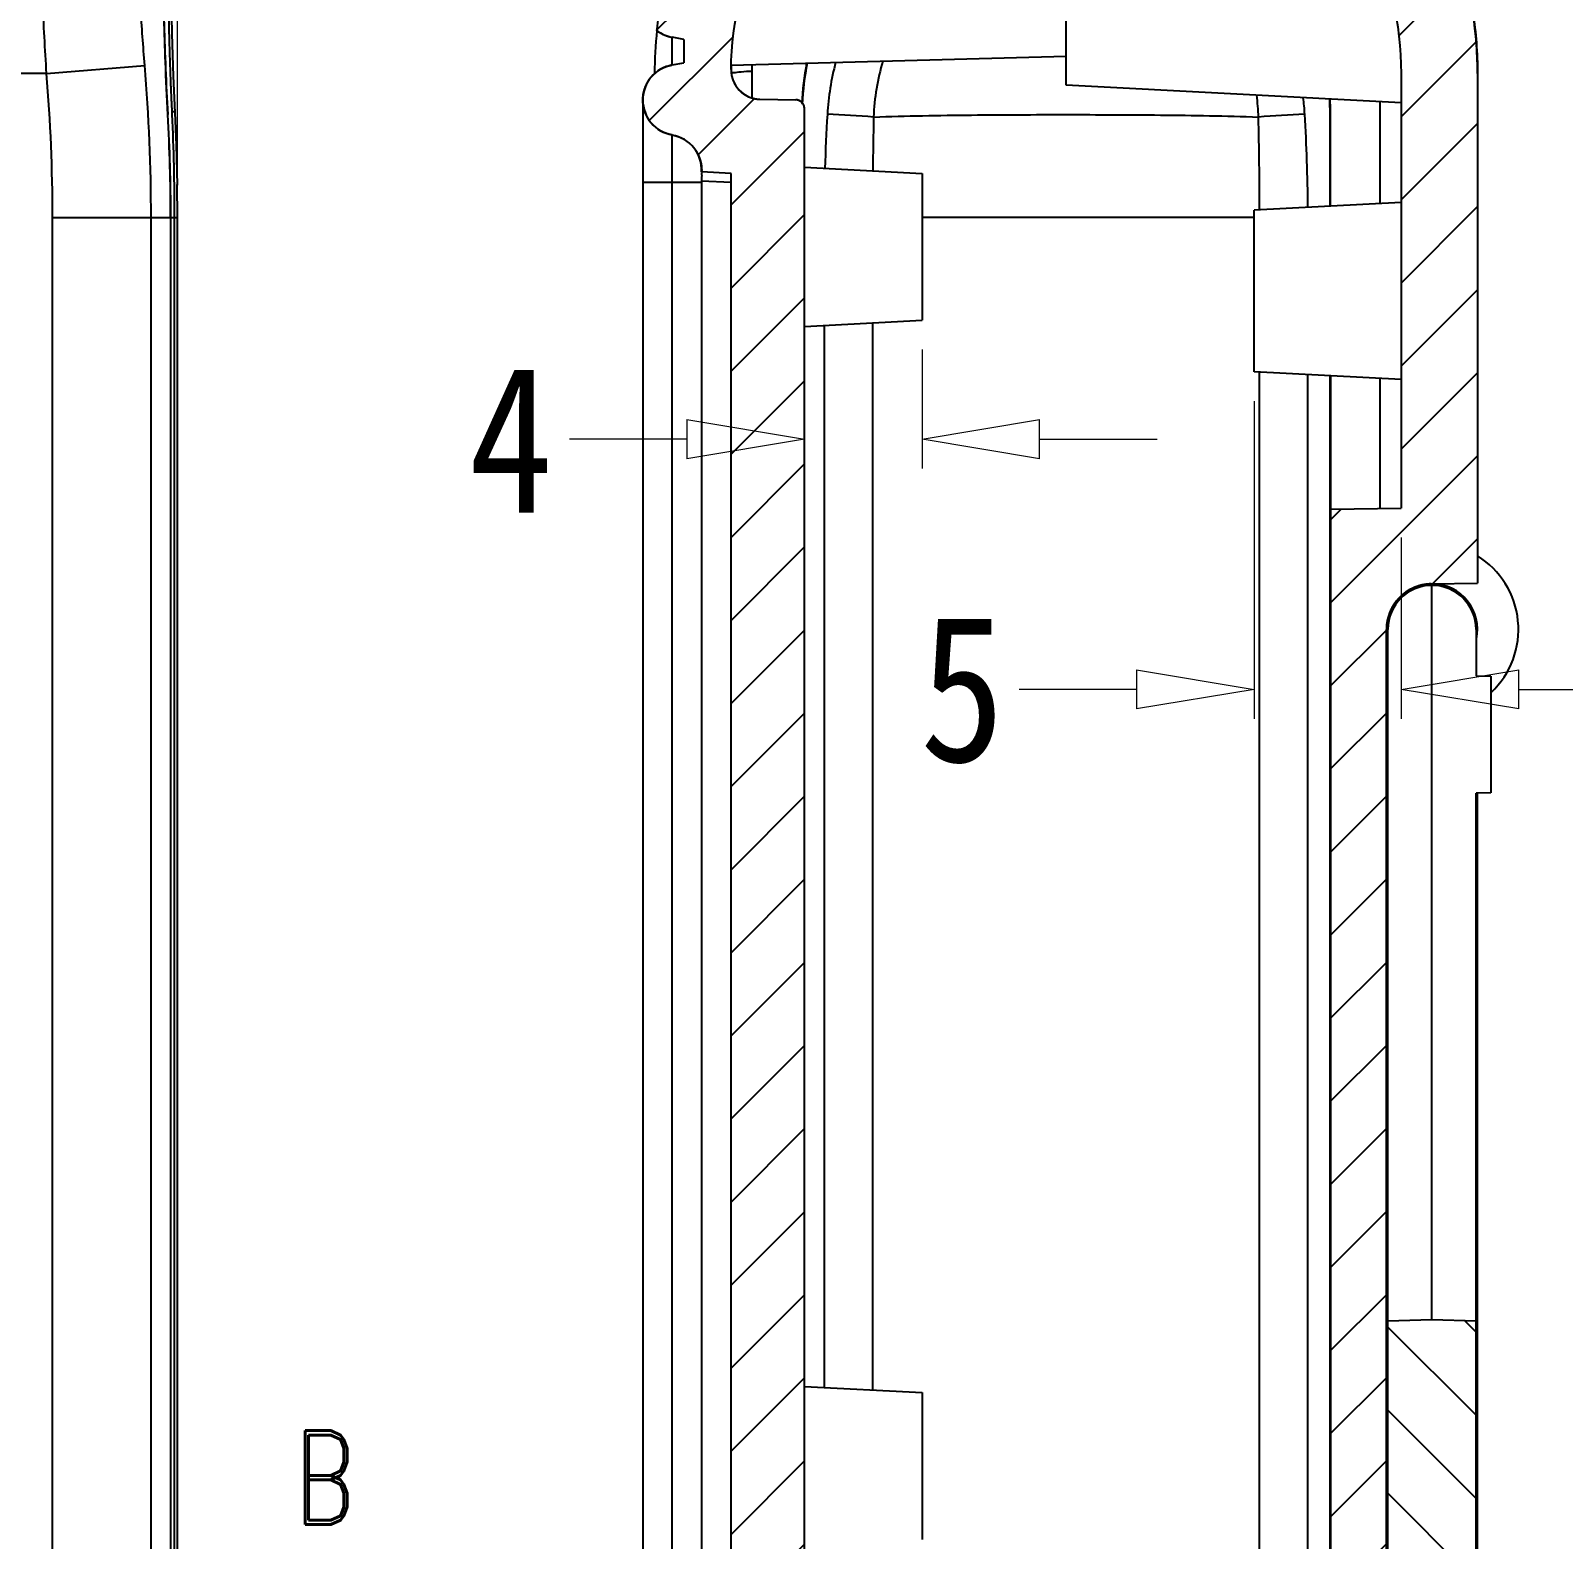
# Model space of a CAD drawing. Header units: millimetres. Extents: x 1786 to 4177, y -2705 to -1639.
# Drawn here: x 3904.8 to 3957, y -1785.8 to -1734.4 of the extents above; entities that cross this region are included whole.
import ezdxf
from ezdxf.enums import TextEntityAlignment as Align

# ---------------------------------------------------------------- set-up
doc = ezdxf.new("R2010")
doc.units = ezdxf.units.MM
doc.layers.add('dim', color=3, linetype='Continuous', lineweight=9)
doc.layers.add('hatch', color=56, linetype='Continuous', lineweight=9)
doc.styles.add('FFS', font='', dxfattribs={"width": 0.85})
doc.styles.add('LongTou', font='romand.shx', dxfattribs={"width": 0.8, "bigfont": 'whgdtxt.shx'})
doc.styles.get('FFS').set_extended_font_data('FangSong_GB2312')
doc.dimstyles.new('YanXiu', dxfattribs={"dimtxt": 2.5, "dimasz": 2.2, "dimexe": 1, "dimexo": 0.6, "dimgap": 0.66, "dimtad": 0, "dimzin": 9, "dimdsep": 46, "dimtxsty": 'FFS', "dimblk": 'CLOSEDBLANK', "dimcen": 0, "dimclrd": 256, "dimclre": 131, "dimclrt": 42, "dimazin": 2, "dimtfac": 1, "dimtofl": 0, "dimtmove": 0, "dimatfit": 3, "dimldrblk": 'CLOSEDBLANK', "dimfxl": 1, "dimlwd": 5, "dimlwe": 5, "dimarcsym": 0})
pattern_1 = [(45, (-313.4156, -141.763), (-1.414214, 1.414214), [])]

# ---------------------------------------------------------------- blocks, each defined once
blk = doc.blocks.new('_ClosedBlank')
at = {"color": 0, "linetype": 'ByBlock', "lineweight": -2}
for p, q in [((-1, 0.167), (0, 0)), ((-1, 0.167), (-1, -0.167)), ((0, 0), (-1, -0.167))]:
    blk.add_line(p, q, dxfattribs=at)
blk = doc.blocks.new('*D152')
at = {"layer": 'Defpoints', "color": 0, "transparency": 16777216}
for p in [(4837.274, -1497.324), (4760.855, -1529.893), (4837.274, -1529.892)]:
    blk.add_point(p, dxfattribs=at)
at = {"layer": 'dim', "color": 131, "lineweight": 5, "transparency": 16777216}
for p, q in [((4760.855, -1528.893), (4760.855, -1496.324)), ((4837.274, -1528.893), (4837.274, -1496.324))]:
    blk.add_line(p, q, dxfattribs=at)
at = {"layer": 'dim', "lineweight": 5, "transparency": 16777216}
for p, q in [((4764.855, -1497.324), (4791.231, -1497.324)), ((4833.274, -1497.324), (4806.899, -1497.324))]:
    blk.add_line(p, q, dxfattribs=at)
at = {"layer": 'dim', "lineweight": 5, "transparency": 16777216, "xscale": 4, "yscale": 4, "zscale": 4, "rotation": 180}
blk.add_blockref('_ClosedBlank', (4760.855, -1497.324), dxfattribs=at)
at = {"layer": 'dim', "lineweight": 5, "transparency": 16777216, "xscale": 4, "yscale": 4, "zscale": 4}
blk.add_blockref('_ClosedBlank', (4837.274, -1497.324), dxfattribs=at)
at = {"layer": 'dim', "color": 42, "transparency": 16777216, "insert": (4799.065, -1497.324), "char_height": 5, "attachment_point": 5, "style": 'FFS'}
blk.add_mtext('76.42', dxfattribs=at)
blk = doc.blocks.new('*D148')
at = {"layer": 'Defpoints', "color": 0, "transparency": 16777216}
for p in [(4858.605, -1533.602), (4862.605, -1533.393), (4858.605, -1537.439)]:
    blk.add_point(p, dxfattribs=at)
at = {"layer": 'dim', "color": 131, "lineweight": 5, "transparency": 16777216}
for p, q in [((4858.605, -1534.602), (4858.605, -1538.438)), ((4862.605, -1534.392), (4862.605, -1538.438))]:
    blk.add_line(p, q, dxfattribs=at)
at = {"layer": 'dim', "lineweight": 5, "transparency": 16777216}
for p, q in [((4854.605, -1537.439), (4850.605, -1537.439)), ((4866.605, -1537.439), (4870.605, -1537.439))]:
    blk.add_line(p, q, dxfattribs=at)
at = {"layer": 'dim', "lineweight": 5, "transparency": 16777216, "xscale": 4, "yscale": 4, "zscale": 4}
blk.add_blockref('_ClosedBlank', (4858.605, -1537.439), dxfattribs=at)
at = {"layer": 'dim', "lineweight": 5, "transparency": 16777216, "xscale": 4, "yscale": 4, "zscale": 4, "rotation": 180}
blk.add_blockref('_ClosedBlank', (4862.605, -1537.439), dxfattribs=at)
at = {"layer": 'dim', "color": 42, "transparency": 16777216, "insert": (4848.617, -1537.439), "char_height": 5, "attachment_point": 5, "style": 'FFS'}
blk.add_mtext('4', dxfattribs=at)
blk = doc.blocks.new('*D147')
at = {"layer": 'Defpoints', "color": 0, "transparency": 16777216}
for p in [(4873.905, -1535.143), (4878.905, -1539.783), (4873.905, -1545.956)]:
    blk.add_point(p, dxfattribs=at)
at = {"layer": 'dim', "color": 131, "lineweight": 5, "transparency": 16777216}
for p, q in [((4873.905, -1536.142), (4873.905, -1546.955)), ((4878.905, -1540.783), (4878.905, -1546.955))]:
    blk.add_line(p, q, dxfattribs=at)
at = {"layer": 'dim', "lineweight": 5, "transparency": 16777216}
for p, q in [((4869.905, -1545.956), (4865.905, -1545.956)), ((4882.905, -1545.956), (4886.905, -1545.956))]:
    blk.add_line(p, q, dxfattribs=at)
at = {"layer": 'dim', "lineweight": 5, "transparency": 16777216, "xscale": 4, "yscale": 4, "zscale": 4}
blk.add_blockref('_ClosedBlank', (4873.905, -1545.956), dxfattribs=at)
at = {"layer": 'dim', "lineweight": 5, "transparency": 16777216, "xscale": 4, "yscale": 4, "zscale": 4, "rotation": 180}
blk.add_blockref('_ClosedBlank', (4878.905, -1545.956), dxfattribs=at)
at = {"layer": 'dim', "color": 42, "transparency": 16777216, "insert": (4863.975, -1545.956), "char_height": 5, "attachment_point": 5, "style": 'FFS'}
blk.add_mtext('5', dxfattribs=at)
blk = doc.blocks.new('*u201')
at = {"linetype": 'Continuous'}
h = blk.add_hatch(dxfattribs=at)
h.set_pattern_fill('DEFAULT__5', color=2, scale=2, angle=45, style=0, pattern_type=0)
h.set_pattern_definition(pattern_1)
edge = h.paths.add_edge_path()
edge.add_line((-65.036, 47.9), (-65.036, 49.73))
edge.add_line((-62.436, 49.73), (-65.036, 49.73))
edge.add_line((-62.436, 47.9), (-62.436, 49.73))
edge.add_arc((-51.681, 47.9), 10.755, 180.0013, 181.5383)
edge.add_line((-62.432, 47.611), (-50.536, 47.3))
edge.add_line((-50.536, 45.55), (-50.536, 47.3))
edge.add_line((-62.157, 45.448), (-50.536, 45.55))
edge.add_spline(control_points=[(-62.157, 45.448), (-61.972, 44.642), (-61.699, 43.864), (-61.345, 43.144)], knot_values=[0, 0, 0, 0, 1, 1, 1, 1], degree=3, periodic=0)
edge.add_line((-61.345, 43.144), (-50.536, 43.05))
edge.add_line((-50.536, 41.3), (-50.536, 43.05))
edge.add_line((-53.636, 41.218), (-50.536, 41.3))
edge.add_line((-53.636, 38.062), (-53.636, 41.218))
edge.add_spline(control_points=[(-53.636, 38.062), (-53.303, 38.02), (-52.97, 37.987), (-52.636, 37.961)], knot_values=[0, 0, 0, 0, 1, 1, 1, 1], weights=[1, 0.999807, 0.999807, 1], degree=3, periodic=0)
edge.add_line((-52.636, 36.728), (-52.636, 37.961))
edge.add_line((-52.636, 36.728), (-51.036, 36.7))
edge.add_line((-51.036, 35.3), (-51.036, 36.7))
edge.add_spline(control_points=[(-56.225, 35.88), (-54.52, 35.494), (-52.783, 35.3), (-51.036, 35.3)], knot_values=[0, 0, 0, 0, 1, 1, 1, 1], weights=[1, 0.995874, 0.995874, 1], degree=3, periodic=0)
edge.add_spline(control_points=[(-65.036, 47.9), (-65.036, 47.097), (-64.894, 45.491), (-64.264, 43.176), (-63.241, 41.041), (-61.864, 39.171), (-60.187, 37.636), (-58.285, 36.503), (-56.916, 36.036), (-56.225, 35.88)], knot_values=[0, 0, 0, 0, 0.143269, 0.286539, 0.429808, 0.573078, 0.716347, 0.859617, 1, 1, 1, 1], degree=3, periodic=0)
edge = h.paths.add_edge_path()
edge.add_line((-62.436, 49.73), (-65.036, 49.73))
edge.add_line((-62.436, 49.73), (-65.036, 49.73))
edge = h.paths.add_edge_path()
edge.add_line((-65.036, 49.73), (-65.036, 54.94))
edge.add_line((-62.436, 54.94), (-65.036, 54.94))
edge.add_line((-62.436, 49.73), (-62.436, 54.94))
edge.add_line((-62.436, 49.73), (-65.036, 49.73))
edge = h.paths.add_edge_path()
edge.add_line((-62.436, 54.94), (-65.036, 54.94))
edge.add_line((-62.436, 54.94), (-65.036, 54.94))
edge = h.paths.add_edge_path()
edge.add_line((-65.036, 66.374), (-65.036, 54.94))
edge.add_spline(control_points=[(-65.036, 66.374), (-64.866, 66.527), (-64.661, 66.627), (-64.436, 66.667)], knot_values=[0, 0, 0, 0, 1, 1, 1, 1], weights=[1, 0.974125, 0.974125, 1], degree=3, periodic=0)
edge.add_line((-64.036, 66.737), (-64.436, 66.667))
edge.add_line((-64.036, 67.537), (-64.036, 66.737))
edge.add_line((-64.436, 67.608), (-64.036, 67.537))
edge.add_spline(control_points=[(-64.435, 69.992), (-66.179, 69.685), (-66.179, 67.915), (-64.436, 67.608)], knot_values=[0, 0, 0, 0, 1, 1, 1, 1], weights=[1, 0.448931, 0.448931, 1], degree=3, periodic=0)
edge.add_spline(control_points=[(-64.435, 69.992), (-63.802, 70.103), (-63.402, 70.606), (-63.436, 71.247)], knot_values=[0, 0, 0, 0, 1, 1, 1, 1], weights=[1, 0.832524, 0.832524, 1], degree=3, periodic=0)
edge.add_line((-62.436, 71.3), (-63.436, 71.247))
edge.add_line((-62.436, 71.3), (-62.436, 159.3))
edge.add_line((-62.436, 159.3), (-63.436, 159.352))
edge.add_spline(control_points=[(-64.435, 160.607), (-63.802, 160.496), (-63.402, 159.994), (-63.436, 159.352)], knot_values=[0, 0, 0, 0, 1, 1, 1, 1], weights=[1, 0.832524, 0.832524, 1], degree=3, periodic=0)
edge.add_spline(control_points=[(-64.435, 160.607), (-66.179, 160.914), (-66.179, 162.684), (-64.436, 162.992)], knot_values=[0, 0, 0, 0, 1, 1, 1, 1], weights=[1, 0.448931, 0.448931, 1], degree=3, periodic=0)
edge.add_line((-64.436, 162.992), (-64.036, 163.062))
edge.add_line((-64.036, 163.862), (-64.036, 163.062))
edge.add_line((-64.036, 163.862), (-64.436, 163.933))
edge.add_spline(control_points=[(-64.958, 164.161), (-64.804, 164.044), (-64.626, 163.966), (-64.436, 163.933)], knot_values=[0, 0, 0, 0, 1, 1, 1, 1], weights=[1, 0.981286, 0.981286, 1], degree=3, periodic=0)
edge.add_spline(control_points=[(-64.958, 164.161), (-64.876, 164.915), (-64.596, 166.372), (-63.815, 168.461), (-63.103, 169.683), (-62.696, 170.262)], knot_values=[0, 0, 0, 0, 0.333333, 0.666667, 1, 1, 1, 1], degree=3, periodic=0)
edge.add_spline(control_points=[(-61.807, 172.7), (-61.884, 171.818), (-62.188, 170.986), (-62.696, 170.262)], knot_values=[0, 0, 0, 0, 1, 1, 1, 1], weights=[1, 0.977162, 0.977162, 1], degree=3, periodic=0)
edge.add_line((-61.807, 172.7), (-61.619, 174.85))
edge.add_spline(control_points=[(-61.619, 174.85), (-61.572, 175.386), (-61.178, 175.753), (-60.64, 175.763)], knot_values=[0, 0, 0, 0, 1, 1, 1, 1], weights=[1, 0.828763, 0.828763, 1], degree=3, periodic=0)
edge.add_line((-60.64, 175.763), (-58.536, 175.8))
edge.add_line((-58.536, 174.9), (-58.536, 175.8))
edge.add_line((-58.536, 174.9), (-59.636, 174.9))
edge.add_line((-59.636, 173.5), (-59.636, 174.9))
edge.add_line((-58.536, 173.5), (-59.636, 173.5))
edge.add_line((-58.536, 172.638), (-58.536, 173.5))
edge.add_spline(control_points=[(-59.266, 171.911), (-59.231, 172.317), (-58.942, 172.604), (-58.536, 172.638)], knot_values=[0, 0, 0, 0, 1, 1, 1, 1], weights=[1, 0.843205, 0.843205, 1], degree=3, periodic=0)
edge.add_line((-59.281, 171.742), (-59.266, 171.911))
edge.add_spline(control_points=[(-59.281, 171.742), (-59.365, 170.779), (-59.718, 169.879), (-60.31, 169.114)], knot_values=[0, 0, 0, 0, 1, 1, 1, 1], weights=[1, 0.972906, 0.972906, 1], degree=3, periodic=0)
edge.add_spline(control_points=[(-62.435, 162.839), (-62.413, 164.525), (-61.841, 166.823), (-60.663, 168.66), (-60.31, 169.114)], knot_values=[0, 0, 0, 0, 0.730672, 1, 1, 1, 1], degree=3, periodic=0)
edge.add_spline(control_points=[(-62.435, 162.839), (-62.443, 162.255), (-62.036, 161.836), (-61.453, 161.826)], knot_values=[0, 0, 0, 0, 1, 1, 1, 1], weights=[1, 0.80579, 0.80579, 1], degree=3, periodic=0)
edge.add_line((-61.453, 161.826), (-60.231, 161.805))
edge.add_spline(control_points=[(-59.936, 161.505), (-59.936, 161.678), (-60.057, 161.802), (-60.231, 161.805)], knot_values=[0, 0, 0, 0, 1, 1, 1, 1], weights=[1, 0.808834, 0.808834, 1], degree=3, periodic=0)
edge.add_line((-59.936, 69.094), (-59.936, 161.505))
edge.add_spline(control_points=[(-59.936, 69.094), (-59.936, 68.921), (-60.057, 68.797), (-60.231, 68.794)], knot_values=[0, 0, 0, 0, 1, 1, 1, 1], weights=[1, 0.808834, 0.808834, 1], degree=3, periodic=0)
edge.add_line((-61.453, 68.773), (-60.231, 68.794))
edge.add_spline(control_points=[(-62.436, 67.773), (-62.436, 68.351), (-62.031, 68.763), (-61.453, 68.773)], knot_values=[0, 0, 0, 0, 1, 1, 1, 1], weights=[1, 0.808834, 0.808834, 1], degree=3, periodic=0)
edge.add_line((-62.436, 67.773), (-62.436, 54.94))
edge.add_line((-62.436, 54.94), (-65.036, 54.94))
h = blk.add_hatch(dxfattribs=at)
h.set_pattern_fill('DEFAULT__4', color=2, scale=2, angle=45, style=0, pattern_type=0)
h.set_pattern_definition(pattern_1)
edge = h.paths.add_edge_path()
edge.add_line((-37.036, 47.9), (-37.036, 49.73))
edge.add_arc((-50.698, 47.9), 13.662, 356.761, 359.999)
edge.add_line((-37.058, 47.128), (-46.036, 47.05))
edge.add_line((-46.036, 45.939), (-46.036, 47.05))
edge.add_line((-46.036, 45.939), (-50.536, 45.9))
edge.add_line((-50.536, 45.9), (-50.536, 47.4))
edge.add_line((-50.536, 47.4), (-51.036, 47.688))
edge.add_line((-51.036, 47.688), (-51.036, 48.3))
edge.add_line((-39.636, 48.897), (-51.036, 48.3))
edge.add_line((-39.636, 48.897), (-39.636, 49.73))
edge.add_line((-37.036, 49.73), (-39.636, 49.73))
edge = h.paths.add_edge_path()
edge.add_line((-51.036, 35.8), (-51.036, 36.7))
edge.add_line((-51.036, 36.7), (-52.336, 36.722))
edge.add_line((-52.536, 36.926), (-52.336, 36.722))
edge.add_line((-52.536, 36.926), (-52.536, 37.873))
edge.add_line((-51.036, 37.9), (-52.536, 37.873))
edge.add_spline(control_points=[(-51.036, 37.9), (-50.166, 37.9), (-49.299, 37.954), (-48.436, 38.062)], knot_values=[0, 0, 0, 0, 1, 1, 1, 1], weights=[1, 0.998704, 0.998704, 1], degree=3, periodic=0)
edge.add_line((-48.436, 38.062), (-48.436, 40.163))
edge.add_line((-48.436, 40.163), (-51.036, 40.3))
edge.add_line((-51.036, 40.3), (-51.036, 40.911))
edge.add_line((-50.536, 41.2), (-51.036, 40.911))
edge.add_line((-50.536, 41.2), (-50.536, 42.7))
edge.add_line((-46.036, 42.66), (-50.536, 42.7))
edge.add_line((-46.036, 41.55), (-46.036, 42.66))
edge.add_line((-38.66, 41.485), (-46.036, 41.55))
edge.add_spline(control_points=[(-45.847, 35.88), (-45.156, 36.036), (-43.786, 36.503), (-41.885, 37.636), (-40.208, 39.171), (-39.199, 40.541), (-38.734, 41.35), (-38.66, 41.485)], knot_values=[0, 0, 0, 0, 0.234581, 0.473986, 0.71339, 0.952794, 1, 1, 1, 1], degree=3, periodic=0)
edge.add_spline(control_points=[(-50.536, 35.305), (-48.956, 35.339), (-47.388, 35.531), (-45.847, 35.88)], knot_values=[0, 0, 0, 0, 1, 1, 1, 1], weights=[1, 0.996624, 0.996624, 1], degree=3, periodic=0)
edge.add_line((-50.536, 35.305), (-50.536, 35.773))
edge.add_line((-50.536, 35.773), (-51.036, 35.8))
edge = h.paths.add_edge_path()
edge.add_line((-37.036, 49.73), (-39.636, 49.73))
edge.add_line((-37.036, 49.73), (-39.636, 49.73))
edge = h.paths.add_edge_path()
edge.add_line((-37.036, 49.73), (-37.036, 54.94))
edge.add_line((-37.036, 49.73), (-39.636, 49.73))
edge.add_line((-39.636, 49.73), (-39.636, 52.288))
edge.add_line((-39.636, 52.288), (-44.636, 52.55))
edge.add_line((-44.636, 52.55), (-44.636, 54.05))
edge.add_line((-39.636, 54.093), (-44.636, 54.05))
edge.add_line((-39.636, 54.093), (-39.636, 54.94))
edge.add_line((-37.036, 54.94), (-39.636, 54.94))
edge = h.paths.add_edge_path()
edge.add_line((-37.036, 54.94), (-39.636, 54.94))
edge.add_line((-39.636, 54.94), (-44.636, 54.94))
edge.add_line((-44.636, 54.94), (-39.636, 54.94))
edge.add_line((-37.036, 54.94), (-39.636, 54.94))
edge = h.paths.add_edge_path()
edge.add_line((-37.036, 162.7), (-37.036, 145.354))
edge.add_line((-38.613, 145.326), (-37.036, 145.354))
edge.add_spline(control_points=[(-38.613, 145.326), (-39.508, 145.311), (-40.136, 144.672), (-40.136, 143.776)], knot_values=[0, 0, 0, 0, 1, 1, 1, 1], weights=[1, 0.808834, 0.808834, 1], degree=3, periodic=0)
edge.add_line((-40.136, 86.364), (-40.136, 143.776))
edge.add_line((-40.136, 86.364), (-38.136, 84.364))
edge.add_line((-38.136, 84.364), (-38.136, 82.364))
edge.add_line((-40.136, 82.294), (-38.136, 82.364))
edge.add_line((-40.136, 61.9), (-40.136, 82.294))
edge.add_line((-40.136, 61.9), (-37.036, 61.845))
edge.add_line((-37.036, 61.845), (-37.036, 54.94))
edge.add_line((-37.036, 54.94), (-39.636, 54.94))
edge.add_line((-39.636, 59.29), (-39.636, 54.94))
edge.add_line((-42.036, 59.332), (-39.636, 59.29))
edge.add_line((-42.036, 147.867), (-42.036, 59.332))
edge.add_line((-42.036, 147.867), (-39.636, 147.909))
edge.add_line((-39.636, 162.7), (-39.636, 147.909))
edge.add_spline(control_points=[(-41.762, 169.114), (-41.409, 168.66), (-40.208, 166.786), (-39.636, 164.432), (-39.636, 162.7)], knot_values=[0, 0, 0, 0, 0.264015, 1, 1, 1, 1], degree=3, periodic=0)
edge.add_spline(control_points=[(-42.791, 171.742), (-42.707, 170.779), (-42.354, 169.879), (-41.762, 169.114)], knot_values=[0, 0, 0, 0, 1, 1, 1, 1], weights=[1, 0.972906, 0.972906, 1], degree=3, periodic=0)
edge.add_line((-42.791, 171.742), (-42.811, 171.973))
edge.add_spline(control_points=[(-42.811, 171.973), (-42.846, 172.376), (-43.132, 172.663), (-43.536, 172.7)], knot_values=[0, 0, 0, 0, 1, 1, 1, 1], weights=[1, 0.844659, 0.844659, 1], degree=3, periodic=0)
edge.add_line((-43.536, 172.7), (-43.536, 173.5))
edge.add_line((-42.436, 173.5), (-43.536, 173.5))
edge.add_line((-42.436, 173.5), (-42.436, 174.9))
edge.add_line((-42.436, 174.9), (-43.536, 174.9))
edge.add_line((-43.536, 174.9), (-43.536, 175.8))
edge.add_line((-43.536, 175.8), (-41.369, 175.648))
edge.add_spline(control_points=[(-40.443, 174.738), (-40.488, 175.251), (-40.855, 175.612), (-41.369, 175.648)], knot_values=[0, 0, 0, 0, 1, 1, 1, 1], weights=[1, 0.840271, 0.840271, 1], degree=3, periodic=0)
edge.add_line((-40.265, 172.7), (-40.443, 174.738))
edge.add_spline(control_points=[(-40.265, 172.7), (-40.188, 171.818), (-39.884, 170.986), (-39.375, 170.262)], knot_values=[0, 0, 0, 0, 1, 1, 1, 1], weights=[1, 0.977162, 0.977162, 1], degree=3, periodic=0)
edge.add_spline(control_points=[(-39.375, 170.262), (-39.01, 169.742), (-38.358, 168.643), (-37.61, 166.786), (-37.144, 164.785), (-37.036, 163.405), (-37.036, 162.7)], knot_values=[0, 0, 0, 0, 0.25, 0.5, 0.75, 1, 1, 1, 1], degree=3, periodic=0)
h = blk.add_hatch(dxfattribs=at)
h.set_pattern_fill('DEFAULT__2', color=2, scale=2, angle=-45, style=0, pattern_type=0)
h.set_pattern_definition([(315, (-310.5871, -141.763), (1.414214, 1.414214), [])])
edge = h.paths.add_edge_path()
edge.add_line((-40.086, 67.003), (-40.086, 82.296))
edge.add_line((-40.086, 82.296), (-39.586, 82.314))
edge.add_line((-39.586, 82.314), (-38.586, 81.114))
edge.add_line((-37.086, 81.061), (-38.586, 81.114))
edge.add_line((-37.086, 67.003), (-37.086, 81.061))
edge.add_line((-37.086, 67.003), (-38.586, 66.951))
edge.add_line((-38.586, 66.951), (-40.086, 67.003))
edge = h.paths.add_edge_path()
edge.add_line((-40.086, 106.166), (-40.086, 120.224))
edge.add_line((-38.586, 120.276), (-40.086, 120.224))
edge.add_line((-37.086, 120.224), (-38.586, 120.276))
edge.add_line((-37.086, 106.166), (-37.086, 120.224))
edge.add_line((-37.086, 106.166), (-38.586, 106.114))
edge.add_line((-38.586, 106.114), (-40.086, 106.166))
at = {"color": 7, "linetype": 'Continuous'}
for p, q in [((-51.036, 162.3), (-51.036, 173.6)), ((-81.449, 164.024), (-81.476, 165.347)), ((-81.404, 162.613), (-81.45, 164.048)), ((-64.036, 163.862), (-64.436, 163.933)), ((-64.436, 162.992), (-64.436, 163.933)), ((-64.036, 163.862), (-64.436, 163.933)), ((-64.036, 163.862), (-64.036, 163.062)), ((-64.036, 163.862), (-64.036, 163.062)), ((-62.432, 162.988), (-51.036, 163.286)), ((-85.723, 162.7), (-82.382, 162.978)), ((-64.436, 162.992), (-64.036, 163.062)), ((-64.436, 162.992), (-64.036, 163.062)), ((-61.726, 162.78), (-61.726, 161.885)), ((-85.723, 162.699), (-88.085, 162.7)), ((-81.351, 161.376), (-81.405, 162.626)), ((-81.351, 161.377), (-81.404, 162.613)), ((-39.636, 161.702), (-51.036, 162.3)), ((-39.636, 162.7), (-39.636, 147.909)), ((-39.636, 162.7), (-39.636, 147.909)), ((-37.036, 162.7), (-37.036, 145.354)), ((-37.036, 162.7), (-37.036, 145.354)), ((-65.436, 161.792), (-65.436, 71.123)), ((-61.453, 161.826), (-60.231, 161.805)), ((-61.453, 161.826), (-60.231, 161.805)), ((-40.345, 158.274), (-40.345, 161.739)), ((-81.451, 161.414), (-81.463, 161.659)), ((-81.446, 161.306), (-81.451, 161.414)), ((-81.307, 160.265), (-81.351, 161.377)), ((-59.936, 69.094), (-59.936, 161.505)), ((-59.936, 69.094), (-59.936, 161.505)), ((-42.054, 158.185), (-42.054, 161.172)), ((-42.036, 158.186), (-42.036, 161.3)), ((-81.274, 158.903), (-81.307, 160.287)), ((-64.435, 159), (-64.435, 160.607)), ((-62.436, 159.3), (-63.436, 159.352)), ((-62.436, 159.3), (-63.436, 159.352)), ((-62.436, 71.3), (-62.436, 159.3)), ((-62.436, 71.3), (-62.436, 159.3)), ((-59.936, 159.509), (-55.936, 159.3)), ((-55.936, 159.299), (-55.936, 154.3)), ((-81.266, 157.8), (-81.275, 158.925)), ((-65.436, 159), (-63.434, 159)), ((-64.435, 71.599), (-64.435, 159)), ((-63.436, 159.052), (-62.436, 159)), ((-63.436, 159.052), (-63.436, 159)), ((-63.436, 159), (-63.436, 71.599)), ((-39.636, 158.312), (-44.636, 158.05)), ((-44.636, 152.55), (-44.636, 158.049)), ((-85.519, 52.8), (-85.519, 157.8)), ((-85.519, 157.8), (-81.501, 157.8)), ((-82.167, 52.8), (-82.167, 157.8)), ((-81.501, 52.8), (-81.501, 157.8)), ((-81.497, 52.8), (-81.497, 157.8)), ((-81.497, 157.8), (-81.266, 157.8)), ((-81.367, 52.8), (-81.367, 157.8)), ((-81.266, 52.8), (-81.266, 157.8)), ((-44.636, 157.8), (-55.936, 157.8)), ((-59.936, 154.09), (-55.936, 154.3)), ((-59.266, 154.125), (-59.266, 117.974)), ((-57.621, 154.211), (-57.621, 117.888)), ((-39.636, 152.288), (-44.636, 152.55)), ((-44.451, 58.059), (-44.451, 152.54)), ((-42.806, 58.145), (-42.806, 152.454)), ((-42.054, 58.185), (-42.054, 152.414)), ((-42.036, 152.413), (-42.036, 58.186)), ((-40.345, 147.896), (-40.345, 152.325)), ((-42.036, 147.867), (-39.636, 147.909)), ((-42.036, 147.867), (-39.636, 147.909)), ((-42.036, 147.867), (-42.036, 59.332)), ((-38.613, 145.326), (-37.036, 145.354)), ((-38.613, 145.326), (-37.036, 145.354)), ((-38.586, 120.276), (-38.586, 145.276)), ((-39.636, 144.846), (-39.636, 144.893)), ((-40.136, 86.364), (-40.136, 143.776)), ((-40.136, 86.364), (-40.136, 143.776)), ((-40.086, 86.314), (-40.086, 143.776)), ((-37.086, 143.776), (-37.086, 142.199)), ((-40.136, 142.199), (-40.086, 142.2)), ((-37.086, 142.199), (-36.586, 142.19)), ((-36.586, 142.19), (-36.586, 138.208)), ((-36.586, 138.208), (-37.086, 138.199)), ((-37.086, 62.03), (-37.086, 138.199)), ((-37.036, 47.9), (-37.036, 138.199)), ((-38.586, 120.276), (-40.086, 120.224)), ((-38.586, 120.276), (-40.086, 120.224)), ((-40.086, 106.166), (-40.086, 120.224)), ((-37.086, 120.224), (-38.586, 120.276)), ((-37.086, 120.224), (-38.586, 120.276)), ((-37.086, 106.166), (-37.086, 120.224)), ((-59.936, 118.009), (-55.936, 117.8)), ((-55.936, 117.799), (-55.936, 112.8))]:
    blk.add_line(p, q, dxfattribs=at)
blk.add_lwpolyline([(-63.434, 159.407), (-63.434, 159.41), (-63.435, 159.389), (-63.436, 159.352)], dxfattribs=at)
for centre, radius, start, end in [((-51.423, 162.698), 13.613, 173.8309, 179.9922), ((-64.226, 165.125), 1.21, 232.7841, 260), ((-50.605, 162.699), 13.569, 0.0013, 3.2554), ((-144.476, 157.8), 62.309, 0, 4.76742), ((-64.226, 161.8), 1.21, 100, 260.0293), ((-51.708, 162.7), 10.728, 179.2557, 179.9997), ((-51.713, 162.7), 10.723, 179.3892, 179.9998), ((-51.656, 162.699), 10.78, 178.4637, 179.2567), ((-61.435, 162.826), 1, 179.256, 269), ((-51.687, 162.699), 10.749, 179.2571, 179.3894), ((-51.901, 162.779), 9.826, 178.6702, 179.9941), ((-50.992, 161.289), 9.044, 168.7355, 177.5321), ((-50.953, 161.282), 9.067, 168.6999, 177.6333), ((-50.014, 160.76), 9.161, 165.3215, 176.5296), ((-50.148, 160.965), 7.44, 163.1324, 178.0383), ((-144.476, 157.8), 58.957, 0, 4.7671), ((-60.236, 161.505), 0.3, 0, 89), ((-51.976, 160.959), 7.493, 1.9804, 7.6756), ((-52.411, 160.724), 9.516, 3.5481, 6.9571), ((-50.928, 161.295), 8.875, 0.0136, 3.4832), ((-50.922, 161.299), 8.886, 0.0049, 3.4354), ((-144.476, 157.8), 62.974, 0, 3.18604), ((-144.476, 157.8), 62.979, 0, 3.18581), ((-158.045, 157.802), 76.678, 359.99786, 2.61852), ((-2.049, 157.826), 57.215, 176.5048, 178.3511), ((-62.264, 96.957), 64.433, 85.83451, 87.23719), ((106.015, 157.668), 163.637, 178.75656, 179.3981), ((-39.81, 96.925), 64.463, 92.75991, 94.16192), ((-204.143, 157.739), 159.693, 0.11168, 1.24829), ((-100.189, 157.818), 57.382, 0.32645, 3.49159), ((-50.825, 161.296), 8.772, 359.1904, 0.0086), ((-64.645, 159.415), 1.21, 357, 80.0293), ((-38.586, 143.776), 2.942, 313.3647, 58.2011), ((-38.586, 143.776), 1.55, 91, 180), ((-38.586, 143.776), 1.5, 0, 180), ((-38.586, 143.776), 1.55, 347.9823, 89.1823)]:
    blk.add_arc(centre, radius, start, end, dxfattribs=at)
blk.add_ellipse((-48.036, 162.7), major_axis=(0, 12.265), ratio=0.896842, start_param=-1.570796, end_param=-0.906445, dxfattribs=at)
for points, start_tangent, end_tangent in [([(-85.723, 162.699), (-85.856, 165.193), (-85.94, 167.588), (-85.976, 169.733), (-85.969, 171.559), (-85.929, 173.016), (-85.863, 174.071), (-85.778, 174.72)], (-0.06193, 0.998081), (0.204793, 0.978805)), ([(-82.382, 162.978), (-82.52, 164.933), (-82.604, 166.8), (-82.634, 168.447), (-82.618, 169.818), (-82.566, 170.883), (-82.488, 171.634), (-82.392, 172.085)], (-0.083086, 0.996542), (0.321507, 0.946907)), ([(-81.595, 161.3), (-81.678, 163.086), (-81.725, 164.587), (-81.746, 165.814), (-81.753, 166.835), (-81.752, 167.69), (-81.745, 168.414), (-81.735, 169.03), (-81.725, 169.535), (-81.715, 169.916), (-81.709, 170.155), (-81.705, 170.266), (-81.708, 170.162), (-81.715, 169.926), (-81.724, 169.549), (-81.726, 169.47)], (-0.05557, 0.998455), (-0.023066, -0.999734)), ([(-64.958, 164.161), (-64.536, 166.356), (-63.767, 168.418), (-62.696, 170.262)], (0.106984, 0.994261), (0.574734, 0.81834)), ([(-39.375, 170.262), (-38.397, 168.609), (-37.657, 166.762), (-37.194, 164.774), (-37.036, 162.7)], (0.574734, -0.81834), (0, -1)), ([(-81.73, 169.47), (-81.739, 169.072), (-81.752, 168.161), (-81.758, 167.051), (-81.75, 165.776), (-81.724, 164.369), (-81.674, 162.863), (-81.599, 161.3)], (-0.022921, -0.999737), (0.055578, -0.998454)), ([(-62.435, 162.839), (-61.253, 167.637), (-60.31, 169.114)], (0.012986, 0.999916), (0.612658, 0.790348)), ([(-62.435, 162.839), (-61.253, 167.637), (-60.31, 169.114)], (0.012986, 0.999916), (0.612658, 0.790348)), ([(-41.762, 169.114), (-40.819, 167.637), (-39.636, 162.7)], (0.612658, -0.790348), (0, -1)), ([(-41.762, 169.114), (-40.819, 167.637), (-39.636, 162.7)], (0.612658, -0.790348), (0, -1)), ([(-81.463, 161.659), (-81.474, 161.91), (-81.485, 162.166), (-81.495, 162.426), (-81.505, 162.688), (-81.514, 162.952), (-81.523, 163.214), (-81.531, 163.465), (-81.538, 163.718), (-81.546, 163.996), (-81.553, 164.292), (-81.56, 164.608), (-81.566, 164.946), (-81.571, 165.307), (-81.576, 165.692), (-81.579, 166.099), (-81.581, 166.527), (-81.581, 166.972), (-81.58, 167.427), (-81.576, 167.885), (-81.57, 168.333)], (-0.045249, 0.998976), (0.014197, 0.999899)), ([(-64.958, 164.161), (-64.943, 164.15), (-64.929, 164.14), (-64.914, 164.129), (-64.899, 164.119), (-64.885, 164.109), (-64.869, 164.1), (-64.854, 164.09), (-64.839, 164.081), (-64.823, 164.072), (-64.807, 164.063), (-64.792, 164.055), (-64.776, 164.046), (-64.759, 164.038), (-64.743, 164.03), (-64.727, 164.023), (-64.71, 164.015), (-64.694, 164.008), (-64.677, 164.002), (-64.66, 163.995), (-64.643, 163.989), (-64.626, 163.982), (-64.609, 163.977), (-64.592, 163.971), (-64.575, 163.966), (-64.558, 163.961), (-64.54, 163.956), (-64.523, 163.951), (-64.506, 163.947), (-64.488, 163.943), (-64.471, 163.939), (-64.453, 163.936), (-64.436, 163.933)], (0.796362, -0.60482), (0.984808, -0.173648)), ([(-64.435, 160.607), (-64.444, 160.609), (-64.454, 160.611), (-64.463, 160.613), (-64.472, 160.615), (-64.482, 160.617), (-64.491, 160.619), (-64.5, 160.621), (-64.51, 160.623), (-64.519, 160.625), (-64.529, 160.628), (-64.539, 160.63), (-64.548, 160.633), (-64.558, 160.636), (-64.568, 160.639), (-64.578, 160.642), (-64.587, 160.645), (-64.597, 160.648), (-64.607, 160.651), (-64.617, 160.654), (-64.627, 160.658), (-64.637, 160.661), (-64.647, 160.665), (-64.657, 160.669), (-64.667, 160.673), (-64.677, 160.677), (-64.687, 160.681), (-64.698, 160.685), (-64.708, 160.689), (-64.718, 160.694), (-64.728, 160.698), (-64.738, 160.703), (-64.749, 160.708), (-64.759, 160.713), (-64.769, 160.718), (-64.779, 160.723), (-64.79, 160.729), (-64.8, 160.734), (-64.81, 160.74), (-64.821, 160.746), (-64.831, 160.751), (-64.841, 160.757), (-64.852, 160.764), (-64.862, 160.77), (-64.872, 160.776), (-64.882, 160.783), (-64.893, 160.79), (-64.903, 160.797), (-64.913, 160.804), (-64.924, 160.811), (-64.934, 160.818), (-64.944, 160.825), (-64.954, 160.833), (-64.964, 160.841), (-64.974, 160.849), (-64.984, 160.857), (-64.994, 160.865), (-65.004, 160.873), (-65.014, 160.882), (-65.024, 160.89), (-65.034, 160.899), (-65.044, 160.908), (-65.054, 160.917), (-65.064, 160.926), (-65.073, 160.936), (-65.083, 160.945), (-65.092, 160.955), (-65.102, 160.965), (-65.111, 160.975), (-65.121, 160.985), (-65.13, 160.995), (-65.139, 161.005), (-65.148, 161.016), (-65.157, 161.027), (-65.166, 161.038), (-65.175, 161.049), (-65.184, 161.06), (-65.192, 161.071), (-65.201, 161.083), (-65.209, 161.094), (-65.218, 161.106), (-65.226, 161.118), (-65.234, 161.13), (-65.242, 161.142), (-65.25, 161.155), (-65.258, 161.167), (-65.265, 161.18), (-65.273, 161.192), (-65.28, 161.205), (-65.287, 161.218), (-65.294, 161.231), (-65.301, 161.245), (-65.308, 161.258), (-65.315, 161.272), (-65.321, 161.285), (-65.328, 161.299), (-65.334, 161.313), (-65.34, 161.327), (-65.346, 161.341), (-65.351, 161.355), (-65.357, 161.369), (-65.362, 161.384), (-65.367, 161.398), (-65.372, 161.413), (-65.377, 161.428), (-65.382, 161.442), (-65.387, 161.457), (-65.391, 161.472), (-65.395, 161.487), (-65.399, 161.502), (-65.403, 161.517), (-65.406, 161.533), (-65.41, 161.548), (-65.413, 161.563), (-65.416, 161.579), (-65.418, 161.594), (-65.421, 161.61), (-65.423, 161.626), (-65.426, 161.641), (-65.428, 161.657), (-65.429, 161.673), (-65.431, 161.688), (-65.432, 161.704), (-65.433, 161.72), (-65.434, 161.736), (-65.435, 161.752), (-65.436, 161.768), (-65.436, 161.783), (-65.436, 161.799), (-65.436, 161.815), (-65.436, 161.831), (-65.435, 161.847), (-65.434, 161.863), (-65.433, 161.879), (-65.432, 161.894), (-65.431, 161.91), (-65.429, 161.926), (-65.428, 161.942), (-65.426, 161.957), (-65.423, 161.973), (-65.421, 161.989), (-65.419, 162.004), (-65.416, 162.02), (-65.413, 162.035), (-65.41, 162.05), (-65.406, 162.066), (-65.403, 162.081), (-65.399, 162.096), (-65.395, 162.111), (-65.391, 162.126), (-65.387, 162.141), (-65.382, 162.156), (-65.378, 162.171), (-65.373, 162.186), (-65.368, 162.2), (-65.362, 162.215), (-65.357, 162.229), (-65.352, 162.244), (-65.346, 162.258), (-65.34, 162.272), (-65.334, 162.286), (-65.328, 162.3), (-65.321, 162.313), (-65.315, 162.327), (-65.308, 162.341), (-65.302, 162.354), (-65.295, 162.367), (-65.287, 162.38), (-65.28, 162.393), (-65.273, 162.406), (-65.265, 162.419), (-65.258, 162.432), (-65.25, 162.444), (-65.242, 162.456), (-65.234, 162.469), (-65.226, 162.481), (-65.218, 162.493), (-65.21, 162.504), (-65.201, 162.516), (-65.193, 162.527), (-65.184, 162.539), (-65.175, 162.55), (-65.166, 162.561), (-65.158, 162.572), (-65.149, 162.583), (-65.139, 162.593), (-65.13, 162.604), (-65.121, 162.614), (-65.112, 162.624), (-65.102, 162.634), (-65.093, 162.644), (-65.083, 162.654), (-65.074, 162.663), (-65.064, 162.673), (-65.054, 162.682), (-65.045, 162.691), (-65.035, 162.7), (-65.025, 162.709), (-65.015, 162.717), (-65.005, 162.726), (-64.995, 162.734), (-64.985, 162.742), (-64.975, 162.75), (-64.965, 162.758), (-64.955, 162.766), (-64.944, 162.773), (-64.934, 162.781), (-64.924, 162.788), (-64.914, 162.795), (-64.904, 162.802), (-64.893, 162.809), (-64.883, 162.816), (-64.873, 162.822), (-64.862, 162.829), (-64.852, 162.835), (-64.842, 162.841), (-64.832, 162.847), (-64.821, 162.853), (-64.811, 162.859), (-64.801, 162.865), (-64.79, 162.87), (-64.78, 162.876), (-64.77, 162.881), (-64.759, 162.886), (-64.749, 162.891), (-64.739, 162.896), (-64.729, 162.9), (-64.719, 162.905), (-64.708, 162.91), (-64.698, 162.914), (-64.688, 162.918), (-64.678, 162.922), (-64.668, 162.926), (-64.658, 162.93), (-64.648, 162.934), (-64.638, 162.938), (-64.628, 162.941), (-64.618, 162.945), (-64.608, 162.948), (-64.598, 162.951), (-64.588, 162.954), (-64.578, 162.957), (-64.568, 162.96), (-64.559, 162.963), (-64.549, 162.966), (-64.539, 162.969), (-64.53, 162.971), (-64.52, 162.974), (-64.511, 162.976), (-64.501, 162.978), (-64.492, 162.98), (-64.482, 162.982), (-64.473, 162.984), (-64.463, 162.986), (-64.454, 162.988), (-64.445, 162.99), (-64.436, 162.992)], (-0.984897, 0.173144), (0.984808, 0.173648)), ([(-62.435, 162.839), (-62.435, 162.828), (-62.435, 162.817), (-62.435, 162.806), (-62.435, 162.794), (-62.434, 162.783), (-62.434, 162.772), (-62.433, 162.761), (-62.432, 162.749), (-62.431, 162.738), (-62.43, 162.726), (-62.429, 162.715), (-62.428, 162.703), (-62.426, 162.692), (-62.424, 162.68), (-62.423, 162.669), (-62.421, 162.657), (-62.419, 162.646), (-62.417, 162.634), (-62.414, 162.622), (-62.412, 162.611), (-62.409, 162.599), (-62.406, 162.587), (-62.403, 162.576), (-62.4, 162.564), (-62.397, 162.552), (-62.394, 162.541), (-62.39, 162.529), (-62.386, 162.517), (-62.382, 162.506), (-62.378, 162.494), (-62.374, 162.482), (-62.37, 162.471), (-62.365, 162.459), (-62.361, 162.448), (-62.356, 162.436), (-62.351, 162.425), (-62.346, 162.413), (-62.341, 162.402), (-62.335, 162.391), (-62.33, 162.379), (-62.324, 162.368), (-62.318, 162.357), (-62.312, 162.346), (-62.306, 162.335), (-62.3, 162.324), (-62.293, 162.313), (-62.287, 162.302), (-62.28, 162.291), (-62.273, 162.28), (-62.266, 162.27), (-62.259, 162.259), (-62.252, 162.248), (-62.244, 162.238), (-62.236, 162.228), (-62.229, 162.217), (-62.221, 162.207), (-62.213, 162.197), (-62.205, 162.187), (-62.196, 162.177), (-62.188, 162.168), (-62.179, 162.158), (-62.171, 162.148), (-62.162, 162.139), (-62.153, 162.13), (-62.144, 162.12), (-62.135, 162.111), (-62.125, 162.102), (-62.116, 162.094), (-62.107, 162.085), (-62.097, 162.076), (-62.087, 162.068), (-62.077, 162.059), (-62.068, 162.051), (-62.057, 162.043), (-62.047, 162.035), (-62.037, 162.027), (-62.027, 162.02), (-62.017, 162.012), (-62.006, 162.005), (-61.996, 161.998), (-61.985, 161.991), (-61.974, 161.984), (-61.963, 161.977), (-61.953, 161.97), (-61.942, 161.964), (-61.931, 161.957), (-61.92, 161.951), (-61.909, 161.945), (-61.898, 161.939), (-61.886, 161.934), (-61.875, 161.928), (-61.864, 161.923), (-61.853, 161.917), (-61.841, 161.912), (-61.83, 161.907), (-61.818, 161.902), (-61.807, 161.898), (-61.796, 161.893), (-61.784, 161.889), (-61.773, 161.885), (-61.761, 161.88), (-61.749, 161.877), (-61.738, 161.873), (-61.726, 161.869), (-61.715, 161.866), (-61.703, 161.863), (-61.692, 161.859), (-61.68, 161.856), (-61.668, 161.854), (-61.657, 161.851), (-61.645, 161.848), (-61.634, 161.846), (-61.622, 161.844), (-61.611, 161.841), (-61.599, 161.839), (-61.588, 161.838), (-61.576, 161.836), (-61.565, 161.834), (-61.554, 161.833), (-61.542, 161.832), (-61.531, 161.83), (-61.52, 161.829), (-61.508, 161.829), (-61.497, 161.828), (-61.486, 161.827), (-61.475, 161.827), (-61.464, 161.826), (-61.453, 161.826)], (-0.012986, -0.999916), (0.999848, -0.017452)), ([(-62.418, 162.724), (-62.347, 162.734)], (0.914482, 0.404627), (0.998778, 0.049418)), ([(-62.347, 162.734), (-62.095, 162.763)], (0.998778, 0.049418), (0.993392, 0.114775)), ([(-62.095, 162.763), (-61.726, 162.78)], (0.993392, 0.114775), (0.999674, 0.025528)), ([(-59.936, 161.505), (-59.936, 161.511), (-59.936, 161.518), (-59.937, 161.525), (-59.937, 161.528), (-59.937, 161.531), (-59.937, 161.535), (-59.938, 161.538), (-59.938, 161.542), (-59.939, 161.545), (-59.939, 161.549), (-59.94, 161.552), (-59.94, 161.555), (-59.941, 161.559), (-59.942, 161.562), (-59.942, 161.566), (-59.943, 161.569), (-59.944, 161.573), (-59.945, 161.576), (-59.945, 161.58), (-59.946, 161.583), (-59.947, 161.587), (-59.948, 161.59), (-59.949, 161.593), (-59.95, 161.597), (-59.952, 161.6), (-59.953, 161.604), (-59.954, 161.607), (-59.955, 161.611), (-59.957, 161.614), (-59.958, 161.618), (-59.959, 161.621), (-59.961, 161.624), (-59.962, 161.628), (-59.964, 161.631), (-59.965, 161.635), (-59.967, 161.638), (-59.969, 161.641), (-59.971, 161.645), (-59.972, 161.648), (-59.974, 161.651), (-59.976, 161.654), (-59.978, 161.658), (-59.98, 161.661), (-59.982, 161.664), (-59.984, 161.667), (-59.986, 161.671), (-59.988, 161.674), (-59.99, 161.677), (-59.992, 161.68), (-59.995, 161.683), (-59.997, 161.686), (-59.999, 161.689), (-60.002, 161.692), (-60.004, 161.695), (-60.006, 161.698), (-60.009, 161.701), (-60.012, 161.704), (-60.014, 161.707), (-60.017, 161.71), (-60.019, 161.712), (-60.022, 161.715), (-60.025, 161.718), (-60.027, 161.72), (-60.03, 161.723), (-60.033, 161.726), (-60.036, 161.728), (-60.039, 161.731), (-60.042, 161.733), (-60.045, 161.736), (-60.047, 161.738), (-60.05, 161.741), (-60.054, 161.743), (-60.057, 161.745), (-60.06, 161.747), (-60.063, 161.75), (-60.066, 161.752), (-60.069, 161.754), (-60.072, 161.756), (-60.075, 161.758), (-60.079, 161.76), (-60.082, 161.762), (-60.085, 161.764), (-60.088, 161.766), (-60.092, 161.768), (-60.095, 161.77), (-60.098, 161.771), (-60.101, 161.773), (-60.105, 161.775), (-60.108, 161.776), (-60.112, 161.778), (-60.115, 161.779), (-60.118, 161.781), (-60.122, 161.782), (-60.125, 161.784), (-60.129, 161.785), (-60.132, 161.786), (-60.135, 161.787), (-60.139, 161.789), (-60.142, 161.79), (-60.146, 161.791), (-60.149, 161.792), (-60.153, 161.793), (-60.156, 161.794), (-60.16, 161.795), (-60.163, 161.796), (-60.166, 161.797), (-60.17, 161.797), (-60.173, 161.798), (-60.177, 161.799), (-60.18, 161.8), (-60.184, 161.8), (-60.187, 161.801), (-60.19, 161.801), (-60.194, 161.802), (-60.197, 161.802), (-60.201, 161.803), (-60.204, 161.803), (-60.207, 161.803), (-60.211, 161.804), (-60.217, 161.804), (-60.224, 161.805), (-60.231, 161.805)], (0, 1), (-0.999848, 0.017452)), ([(-81.451, 161.414), (-81.354, 161.383)], (0.986907, -0.16129), (-0.065057, -0.997882)), ([(-81.354, 161.383), (-81.355, 161.378)], (-0.065057, -0.997882), (-0.433515, -0.901147)), ([(-57.584, 161.219), (-54.251, 161.288), (-51.036, 161.301), (-47.821, 161.287), (-44.488, 161.218)], (0.999297, 0.037488), (0.999305, -0.037267)), ([(-64.435, 160.607), (-64.423, 160.605), (-64.41, 160.603), (-64.398, 160.6), (-64.386, 160.598), (-64.373, 160.595), (-64.361, 160.592), (-64.348, 160.589), (-64.336, 160.586), (-64.323, 160.582), (-64.311, 160.579), (-64.298, 160.575), (-64.286, 160.571), (-64.273, 160.567), (-64.261, 160.563), (-64.248, 160.559), (-64.236, 160.555), (-64.223, 160.55), (-64.211, 160.545), (-64.198, 160.54), (-64.186, 160.535), (-64.173, 160.53), (-64.161, 160.525), (-64.149, 160.519), (-64.136, 160.514), (-64.124, 160.508), (-64.112, 160.502), (-64.1, 160.496), (-64.087, 160.49), (-64.075, 160.483), (-64.063, 160.477), (-64.051, 160.47), (-64.039, 160.463), (-64.027, 160.456), (-64.015, 160.449), (-64.003, 160.442), (-63.992, 160.434), (-63.98, 160.427), (-63.968, 160.419), (-63.957, 160.411), (-63.945, 160.403), (-63.934, 160.395), (-63.922, 160.387), (-63.911, 160.378), (-63.9, 160.369), (-63.889, 160.361), (-63.878, 160.352), (-63.867, 160.343), (-63.856, 160.334), (-63.845, 160.324), (-63.835, 160.315), (-63.824, 160.305), (-63.814, 160.295), (-63.803, 160.286), (-63.793, 160.276), (-63.783, 160.265), (-63.773, 160.255), (-63.763, 160.245), (-63.753, 160.234), (-63.744, 160.224), (-63.734, 160.213), (-63.725, 160.202), (-63.716, 160.191), (-63.707, 160.18), (-63.698, 160.169), (-63.689, 160.158), (-63.68, 160.146), (-63.671, 160.135), (-63.663, 160.123), (-63.655, 160.112), (-63.647, 160.1), (-63.638, 160.088), (-63.631, 160.076), (-63.623, 160.064), (-63.615, 160.052), (-63.608, 160.04), (-63.601, 160.028), (-63.593, 160.015), (-63.586, 160.003), (-63.58, 159.99), (-63.573, 159.978), (-63.566, 159.965), (-63.56, 159.952), (-63.554, 159.94), (-63.548, 159.927), (-63.542, 159.914), (-63.536, 159.901), (-63.531, 159.888), (-63.525, 159.875), (-63.52, 159.862), (-63.515, 159.849), (-63.51, 159.836), (-63.505, 159.823), (-63.5, 159.81), (-63.496, 159.797), (-63.492, 159.784), (-63.488, 159.77), (-63.484, 159.757), (-63.48, 159.744), (-63.476, 159.731), (-63.473, 159.717), (-63.469, 159.704), (-63.466, 159.691), (-63.463, 159.677), (-63.46, 159.664), (-63.457, 159.651), (-63.455, 159.638), (-63.452, 159.624), (-63.45, 159.611), (-63.448, 159.598), (-63.446, 159.585), (-63.444, 159.571), (-63.443, 159.558), (-63.441, 159.545), (-63.44, 159.532), (-63.439, 159.519), (-63.438, 159.506), (-63.437, 159.493), (-63.436, 159.48), (-63.435, 159.467), (-63.435, 159.454), (-63.435, 159.441), (-63.434, 159.428), (-63.434, 159.415), (-63.434, 159.402), (-63.435, 159.39), (-63.435, 159.377), (-63.435, 159.365), (-63.436, 159.352)], (0.984897, -0.173144), (-0.052336, -0.99863)), ([(-63.436, 159.352), (-63.435, 159.329), (-63.435, 159.264)], (0.99863, -0.052336), (0.12847, -0.991713)), ([(-63.435, 159.264), (-63.435, 159.167), (-63.436, 159.052)], (0.12847, -0.991713), (-0.005302, -0.999986)), ([(-38.613, 145.326), (-38.63, 145.326), (-38.647, 145.325), (-38.664, 145.324), (-38.681, 145.323), (-38.699, 145.322), (-38.716, 145.321), (-38.733, 145.319), (-38.751, 145.318), (-38.768, 145.316), (-38.786, 145.313), (-38.803, 145.311), (-38.821, 145.308), (-38.839, 145.306), (-38.856, 145.303), (-38.874, 145.299), (-38.892, 145.296), (-38.91, 145.292), (-38.927, 145.288), (-38.945, 145.284), (-38.963, 145.28), (-38.981, 145.275), (-38.999, 145.27), (-39.017, 145.265), (-39.034, 145.26), (-39.052, 145.255), (-39.07, 145.249), (-39.088, 145.243), (-39.105, 145.237), (-39.123, 145.23), (-39.141, 145.224), (-39.158, 145.217), (-39.176, 145.21), (-39.194, 145.202), (-39.211, 145.195), (-39.229, 145.187), (-39.246, 145.179), (-39.263, 145.171), (-39.281, 145.162), (-39.298, 145.153), (-39.315, 145.144), (-39.332, 145.135), (-39.349, 145.126), (-39.366, 145.116), (-39.383, 145.106), (-39.399, 145.096), (-39.416, 145.086), (-39.432, 145.075), (-39.449, 145.064), (-39.465, 145.053), (-39.481, 145.042), (-39.497, 145.03), (-39.513, 145.019), (-39.529, 145.007), (-39.544, 144.995), (-39.56, 144.982), (-39.575, 144.97), (-39.59, 144.957), (-39.605, 144.944), (-39.62, 144.931), (-39.635, 144.918), (-39.649, 144.904), (-39.663, 144.891), (-39.678, 144.877), (-39.691, 144.863), (-39.705, 144.849), (-39.719, 144.834), (-39.732, 144.82), (-39.746, 144.805), (-39.759, 144.79), (-39.771, 144.775), (-39.784, 144.76), (-39.797, 144.744), (-39.809, 144.729), (-39.821, 144.713), (-39.833, 144.697), (-39.844, 144.681), (-39.856, 144.665), (-39.867, 144.649), (-39.878, 144.633), (-39.889, 144.617), (-39.899, 144.6), (-39.909, 144.583), (-39.919, 144.567), (-39.929, 144.55), (-39.939, 144.533), (-39.948, 144.516), (-39.957, 144.499), (-39.966, 144.481), (-39.975, 144.464), (-39.983, 144.447), (-39.992, 144.429), (-40, 144.412), (-40.007, 144.394), (-40.015, 144.377), (-40.022, 144.359), (-40.029, 144.341), (-40.036, 144.324), (-40.043, 144.306), (-40.049, 144.288), (-40.055, 144.27), (-40.061, 144.252), (-40.067, 144.235), (-40.072, 144.217), (-40.077, 144.199), (-40.082, 144.181), (-40.087, 144.163), (-40.091, 144.145), (-40.096, 144.127), (-40.1, 144.109), (-40.104, 144.091), (-40.107, 144.074), (-40.111, 144.056), (-40.114, 144.038), (-40.117, 144.02), (-40.119, 144.002), (-40.122, 143.985), (-40.124, 143.967), (-40.126, 143.949), (-40.128, 143.932), (-40.13, 143.914), (-40.131, 143.897), (-40.133, 143.88), (-40.134, 143.862), (-40.134, 143.845), (-40.135, 143.828), (-40.136, 143.81), (-40.136, 143.793), (-40.136, 143.776)], (-0.999848, -0.017452), (0, -1))]:
    blk.add_spline(points, degree=3, dxfattribs=dict(at, start_tangent=start_tangent, end_tangent=end_tangent))
at = {"layer": 'hatch', "color": 6, "style": 'LongTou', "width": 0.8}
blk.add_text('B', height=3.2, dxfattribs=at).set_placement((-76.266, 114.9), align=Align.MIDDLE)
at = {"layer": 'dim'}
dim = blk.add_linear_dim(base=(-81.266, 190.368), p1=(-157.685, 157.8), p2=(-81.266, 157.8), dimstyle='YanXiu', override={"dimtxt": 5, "dimasz": 4, "dimexe": 0.9995, "dimexo": 0.9995, "dimgap": 0.9995}, dxfattribs=at)
dim.commit()
dim.dimension.update_dxf_attribs({"geometry": '*D152', "text_midpoint": (-119.476, 190.368), "insert": (-4918.541, 1687.692)})
for base, p1, p2, picture, middle in [((-59.936, 150.253), (-55.936, 154.3), (-59.936, 154.09), '*D148', (-69.923, 150.253)), ((-44.636, 141.737), (-39.636, 147.909), (-44.636, 152.55), '*D147', (-54.566, 141.737))]:
    dim = blk.add_linear_dim(base=base, p1=p1, p2=p2, dimstyle='YanXiu', override={"dimtxt": 5, "dimasz": 4, "dimexe": 0.9995, "dimexo": 0.9995, "dimgap": 0.9995}, dxfattribs=at)
    dim.commit()
    dim.dimension.update_dxf_attribs({"geometry": picture, "text_midpoint": middle, "dimtype": 128, "insert": (-4918.541, 1687.692)})

msp = doc.modelspace()

# ---------------------------------------------------------------- block references
msp.add_blockref('*u201', (3991.104, -1898.608))

doc.saveas('drawing.dxf')
